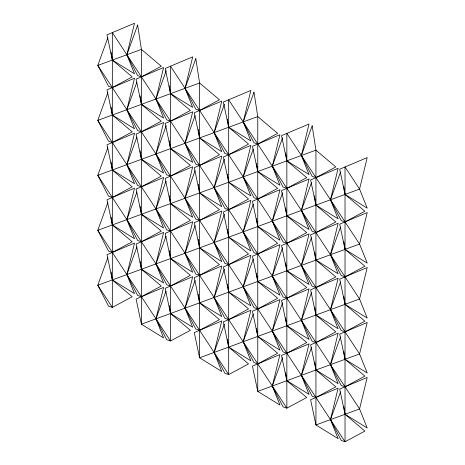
<?xml version="1.0" encoding="UTF-8"?>
<svg xmlns="http://www.w3.org/2000/svg" width="465" height="465" viewBox="0 0 465 465"><rect width="100%" height="100%" fill="white"/><g stroke="black" fill="none" stroke-linecap="round" stroke-linejoin="round"><path stroke-width="0.7" d="M107.822 37.764L97.79 65.431L108.56 86.292L112.332 87.565L134.519 78.207L126.875 109.705L134.519 128.759L112.332 115.047L107.008 89.838L112.332 87.565L132.2 76.899L112.332 60.09L107.008 34.875L134.519 23.25L126.875 54.742L134.519 73.801L112.332 60.09L111.112 52.208M107.822 92.727L97.79 120.389L108.56 141.25L112.332 142.528L134.519 133.17L126.875 164.662L134.519 183.716L112.332 170.004L107.008 144.795L112.332 142.528L132.2 131.862L112.332 115.047L111.112 107.171M107.822 147.684L97.79 175.352L108.56 196.213L112.332 197.486L134.519 188.127L126.875 219.625L134.519 238.679L112.332 224.967L107.008 199.758L112.332 197.486L132.2 186.82L112.332 170.004L111.112 162.128M136.913 82.038L126.875 109.705L137.646 130.56L141.418 131.839L163.604 122.481L155.961 153.979L163.604 173.032L141.418 159.321L136.094 134.112L141.418 131.839L161.285 121.173L141.418 104.358L136.094 79.149L163.604 67.524L155.961 99.016L163.604 118.069L141.418 104.358L140.087 95.767M107.822 202.647L97.79 230.309L108.56 251.17L112.332 252.449L134.519 243.09L126.875 274.582L134.519 293.636L112.332 279.924L107.008 254.715L112.332 252.449L132.2 241.777L112.332 224.967L111.112 217.091M136.913 137.001L126.875 164.662L137.646 185.523L141.418 186.802L163.604 177.444L155.961 208.936L163.604 227.99L141.418 214.278L136.094 189.069L141.418 186.802L161.285 176.13L141.418 159.321L140.087 150.73M166.243 70.674L155.961 99.016L166.732 119.877L170.504 121.156L192.696 111.798L185.047 143.29L192.696 162.343L170.504 148.631L165.18 123.423L170.504 121.156L190.371 110.484L170.504 93.674L165.18 68.465L192.696 56.835L185.047 88.333L192.696 107.386L170.504 93.674L169.283 85.798M107.822 257.604L97.79 285.272L108.56 306.127L112.332 307.406L132.2 296.74L112.332 279.924L111.112 272.048M136.913 191.958L126.875 219.625L137.646 240.481L141.418 241.759L163.604 232.401L155.961 263.893L163.604 282.953L141.418 269.241L136.094 244.032L141.418 241.759L161.285 231.093L141.418 214.278L140.197 206.402M166.243 125.637L155.961 153.979L166.732 174.834L170.504 176.113L192.696 166.755L185.047 198.247L192.696 217.306L170.504 203.594L165.18 178.386L170.504 176.113L190.371 165.447L170.504 148.631L169.283 140.756M136.913 246.915L126.875 274.582L137.646 295.444L141.418 296.717L163.604 287.364L155.961 318.856L163.604 337.91L141.418 324.198L136.094 298.989L141.418 296.717L161.285 286.051L141.418 269.241L140.197 261.365M165.999 181.269L155.961 208.936L166.732 229.797L170.504 231.07L192.696 221.718L185.047 253.21L192.696 272.263L170.504 258.552L165.18 233.343L170.504 231.07L190.371 220.404L170.504 203.594L169.283 195.719M195.085 115.622L185.047 143.29L195.817 164.151L199.59 165.424L221.782 156.071L214.132 187.564L221.782 206.617L199.59 192.905L194.265 167.696L199.59 165.424L219.457 154.758L199.59 137.948L194.265 112.733L221.782 101.108L214.132 132.601L221.782 151.66L199.59 137.948L198.259 129.351M165.999 236.232L155.961 263.893L166.732 284.754L170.504 286.033L192.696 276.675L185.047 308.167L192.696 327.226L170.504 313.515L165.18 288.3L170.504 286.033L190.371 275.367L170.504 258.552L169.283 250.676M195.085 170.585L185.047 198.247L195.817 219.108L199.59 220.387L221.782 211.029L214.132 242.521L221.782 261.58L199.59 247.868L194.265 222.654L199.59 220.387L219.457 209.721L199.59 192.905L198.259 184.314M224.415 104.265L214.132 132.601L224.903 153.462L228.675 154.74L250.868 145.382L243.218 176.874L250.868 195.934L228.675 182.216L223.351 157.007L228.675 154.74L248.543 144.074L228.675 127.259L223.351 102.05L250.868 90.419L243.218 121.917L250.868 140.971L228.675 127.259L227.455 119.383M165.999 291.189L155.961 318.856L166.732 339.717L170.504 340.99L190.371 330.324L170.504 313.515L169.283 305.633M195.085 225.542L185.047 253.21L195.817 274.071L199.59 275.344L221.782 265.986L214.132 297.484L221.782 316.537L199.59 302.825L194.265 277.617L199.59 275.344L219.457 264.678L199.59 247.868L198.259 239.272M224.415 159.222L214.132 187.564L224.903 208.425L228.675 209.698L250.868 200.339L243.218 231.837L250.868 250.891L228.675 237.179L223.351 211.97L228.675 209.698L248.543 199.032L228.675 182.216L227.455 174.34M195.085 280.505L185.047 308.167L195.817 329.028L199.59 330.307L221.782 320.949L214.132 352.441L221.782 371.494L199.59 357.783L194.265 332.574L199.59 330.307L219.457 319.641L199.59 302.825L198.259 294.235M224.415 214.185L214.132 242.521L224.903 263.382L228.675 264.661L250.868 255.302L243.218 286.795L250.868 305.848L228.675 292.136L223.351 266.927L228.675 264.661L248.543 253.995L228.675 237.179L227.455 229.303M253.256 149.213L243.218 176.874L253.995 197.735L257.761 199.014L279.953 189.656L272.304 221.148L279.953 240.202L257.761 226.49L252.443 201.281L257.761 199.014L277.628 188.342L257.761 171.533L252.443 146.324L279.953 134.693L272.304 166.191L279.953 185.244L257.761 171.533L256.541 163.657M224.415 269.142L214.132 297.484L224.903 318.339L228.675 319.618L250.868 310.26L243.218 341.758L250.868 360.811L228.675 347.099L223.351 321.89L228.675 319.618L248.543 308.952L228.675 292.136L227.455 284.26M253.256 204.17L243.218 231.837L253.995 252.693L257.761 253.971L279.953 244.613L272.304 276.105L279.953 295.165L257.761 281.453L252.443 256.244L257.761 253.971L277.628 243.305L257.761 226.49L256.541 218.614M282.586 137.849L272.304 166.191L283.08 187.046L286.853 188.325L309.039 178.967L301.396 210.459L309.039 229.518L286.853 215.806L281.528 190.598L286.853 188.325L306.714 177.659L286.853 160.844L281.528 135.635L309.039 124.01L301.396 155.502L309.039 174.555L286.853 160.844L285.632 152.968M224.415 324.099L214.132 352.441L224.903 373.302L228.675 374.581L248.543 363.909L228.675 347.099L227.455 339.223M253.256 259.127L243.218 286.795L253.995 307.656L257.761 308.929L279.953 299.576L272.304 331.068L279.953 350.122L257.761 336.41L252.443 311.201L257.761 308.929L277.628 298.263L257.761 281.453L256.541 273.577M282.586 192.806L272.304 221.148L283.08 242.009L286.853 243.282L309.039 233.93L301.396 265.422L309.039 284.475L286.853 270.764L281.528 245.555L286.853 243.282L306.714 232.616L286.853 215.806L285.632 207.931M253.256 314.09L243.218 341.758L253.995 362.613L257.761 363.892L279.953 354.533L272.304 386.026L279.953 405.085L257.761 391.373L252.443 366.158L257.761 363.892L277.628 353.226L257.761 336.41L256.541 328.534M282.586 247.769L272.304 276.105L283.08 296.966L286.853 298.245L309.039 288.887L301.396 320.379L309.039 339.438L286.853 325.727L281.528 300.512L286.853 298.245L306.714 287.579L286.853 270.764L285.632 262.888M311.428 182.797L301.396 210.459L312.166 231.32L315.938 232.599L338.125 223.241L330.481 254.733L338.125 273.792L315.938 260.08L310.614 234.866L315.938 232.599L335.806 221.933L315.938 205.117L310.614 179.909L338.125 168.284L330.481 199.776L338.125 218.829L315.938 205.117L314.497 195.812M282.586 302.727L272.304 331.068L283.08 351.929L286.853 353.202L309.039 343.844L301.396 375.342L309.039 394.396L286.853 380.684L281.528 355.475L286.853 353.202L306.714 342.536L286.853 325.727L285.632 317.845M311.428 237.755L301.396 265.422L312.166 286.283L315.938 287.556L338.125 278.198L330.481 309.696L338.125 328.749L315.938 315.038L310.614 289.829L315.938 287.556L335.806 276.89L315.938 260.08L314.718 252.199M340.52 172.108L330.481 199.776L341.252 220.637L345.024 221.91L367.211 212.552L359.567 244.049L367.211 263.103L345.024 249.391L339.7 224.182L345.024 221.91L364.891 211.244L345.024 194.434L339.7 169.219L367.211 157.594L359.567 189.086L367.211 208.146L345.024 194.434L343.804 186.552M282.586 357.69L272.304 386.026L283.08 406.887L286.853 408.165L306.714 397.499L286.853 380.684L285.632 372.808M311.428 292.718L301.396 320.379L312.166 341.24L315.938 342.519L338.125 333.161L330.481 364.653L338.125 383.706L315.938 369.995L310.614 344.786L315.938 342.519L335.806 331.853L315.938 315.038L314.718 307.162M340.52 227.071L330.481 254.733L341.252 275.594L345.024 276.873L367.211 267.514L359.567 299.007L367.211 318.06L345.024 304.348L339.7 279.14L345.024 276.873L364.891 266.207L345.024 249.391L343.804 241.515M311.428 347.675L301.396 375.342L312.166 396.203L315.938 397.476L338.125 388.118L330.481 419.616L338.125 438.669L315.938 424.958L310.614 399.749L315.938 397.476L335.806 386.81L315.938 369.995L314.718 362.119M340.52 282.028L330.481 309.696L341.252 330.551L345.024 331.83L367.211 322.472L359.567 353.97L367.211 373.023L345.024 359.311L339.7 334.103L345.024 331.83L364.891 321.164L345.024 304.348L343.804 296.472M340.52 336.991L330.481 364.653L341.252 385.514L345.024 386.793L367.211 377.435L359.567 408.927L367.211 427.98L345.024 414.269L339.7 389.06L345.024 386.793L364.891 376.121L345.024 359.311L343.804 351.435M340.52 391.949L330.481 419.616L341.252 440.471L345.024 441.75L364.891 431.084L345.024 414.269L343.804 406.393M137.646 25.052L126.875 54.742L137.646 75.603L141.418 76.882L161.285 66.216L141.418 49.4L137.646 25.052M195.817 58.642L185.047 88.333L195.817 109.188L199.59 110.467L219.457 99.801L199.59 82.985L195.817 58.642M253.995 92.227L243.218 121.917L253.995 142.778L257.761 144.051L277.628 133.385L257.761 116.57L253.995 92.227M312.166 125.812L301.396 155.502L312.166 176.363L315.938 177.636L335.806 166.97L315.938 150.16L312.166 125.812M141.418 49.4L97.79 65.431L345.024 441.75L345.024 166.952L359.567 189.086L97.79 285.272L112.332 307.406L112.332 32.608L359.567 408.927L315.938 424.958L315.938 150.16L97.79 230.309L170.504 340.99L170.504 66.193L359.567 353.97L257.761 391.373L257.761 116.57L97.79 175.352L228.675 374.581L228.675 99.777L359.567 299.007L199.59 357.783L199.59 82.985L97.79 120.389L286.853 408.165L286.853 133.368L359.567 244.049L141.418 324.198L141.418 49.4"/></g></svg>
